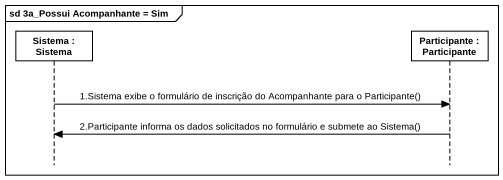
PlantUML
@startuml
mainframe sd 3a_Possui Acompanhante = Sim
hide footbox
participant "Sistema : Sistema" as Sistema
participant "Participante : Participante" as Participante

Sistema -> Participante : 1.Sistema exibe o formulário de inscrição do Acompanhante para o Participante()
Participante -> Sistema : 2.Participante informa os dados solicitados no formulário e submete ao Sistema()
@enduml
